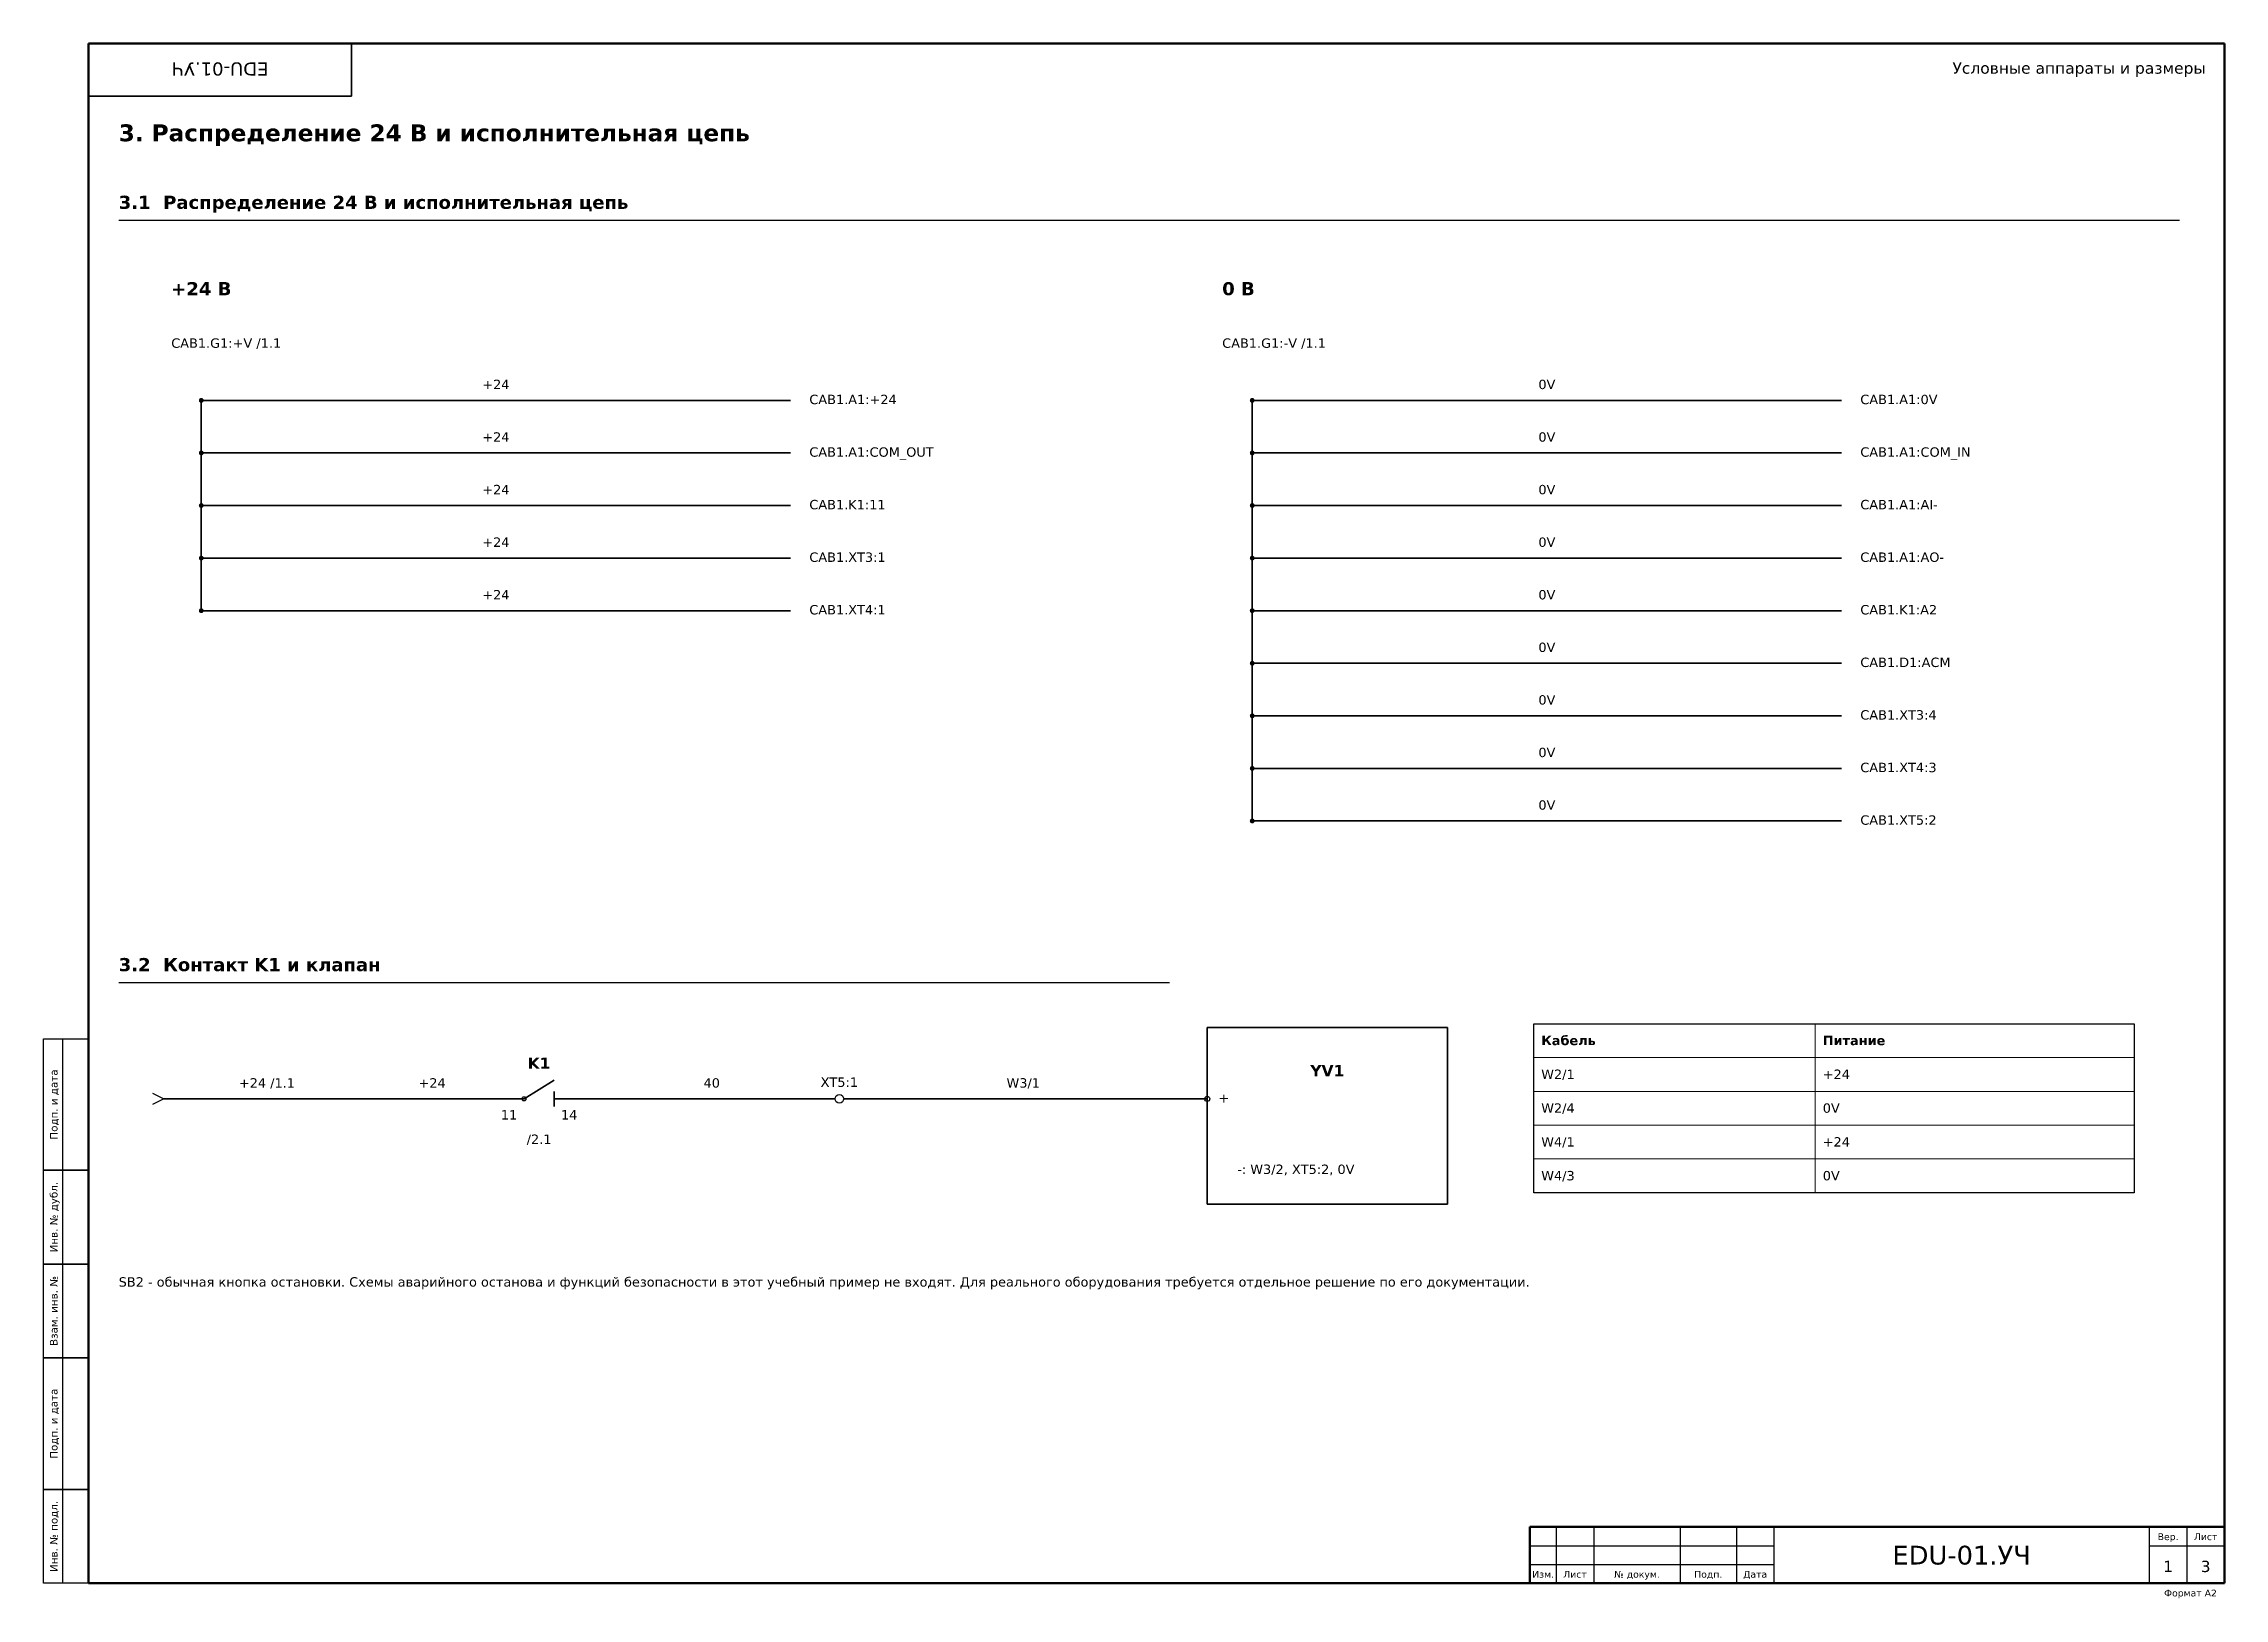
# Model space of a CAD drawing. Header units: millimetres. Extents: x 8 to 589, y 1 to 415.
import ezdxf
from ezdxf.enums import TextEntityAlignment as Align

# ---------------------------------------------------------------- set-up
doc = ezdxf.new("R2010")
doc.units = ezdxf.units.MM
for name, color, linetype in [('FRAME', 7, 'Continuous'), ('NOTES', 7, 'Continuous'), ('SYMBOL', 7, 'Continuous'), ('TEXT', 7, 'Continuous'), ('WIRE', 7, 'Continuous')]:
    doc.layers.add(name, color=color, linetype=linetype)
doc.styles.add('F', font='DejaVuSans.ttf')
doc.styles.add('FB', font='DejaVuSans-Bold.ttf')

msp = doc.modelspace()

# ---------------------------------------------------------------- hatches: boundary and pattern name
at = {"layer": 'WIRE'}
for points in [[(50.65, 320), (50.6, 320.25), (50.46, 320.46), (50.25, 320.6), (50, 320.65), (49.75, 320.6), (49.54, 320.46), (49.4, 320.25), (49.35, 320), (49.4, 319.75), (49.54, 319.54), (49.75, 319.4), (50, 319.35), (50.25, 319.4), (50.46, 319.54), (50.6, 319.75)], [(330.65, 320), (330.6, 320.25), (330.46, 320.46), (330.25, 320.6), (330, 320.65), (329.75, 320.6), (329.54, 320.46), (329.4, 320.25), (329.35, 320), (329.4, 319.75), (329.54, 319.54), (329.75, 319.4), (330, 319.35), (330.25, 319.4), (330.46, 319.54), (330.6, 319.75)], [(50.65, 306), (50.6, 306.25), (50.46, 306.46), (50.25, 306.6), (50, 306.65), (49.75, 306.6), (49.54, 306.46), (49.4, 306.25), (49.35, 306), (49.4, 305.75), (49.54, 305.54), (49.75, 305.4), (50, 305.35), (50.25, 305.4), (50.46, 305.54), (50.6, 305.75)], [(330.65, 306), (330.6, 306.25), (330.46, 306.46), (330.25, 306.6), (330, 306.65), (329.75, 306.6), (329.54, 306.46), (329.4, 306.25), (329.35, 306), (329.4, 305.75), (329.54, 305.54), (329.75, 305.4), (330, 305.35), (330.25, 305.4), (330.46, 305.54), (330.6, 305.75)], [(50.65, 292), (50.6, 292.25), (50.46, 292.46), (50.25, 292.6), (50, 292.65), (49.75, 292.6), (49.54, 292.46), (49.4, 292.25), (49.35, 292), (49.4, 291.75), (49.54, 291.54), (49.75, 291.4), (50, 291.35), (50.25, 291.4), (50.46, 291.54), (50.6, 291.75)], [(330.65, 292), (330.6, 292.25), (330.46, 292.46), (330.25, 292.6), (330, 292.65), (329.75, 292.6), (329.54, 292.46), (329.4, 292.25), (329.35, 292), (329.4, 291.75), (329.54, 291.54), (329.75, 291.4), (330, 291.35), (330.25, 291.4), (330.46, 291.54), (330.6, 291.75)], [(50.65, 278), (50.6, 278.25), (50.46, 278.46), (50.25, 278.6), (50, 278.65), (49.75, 278.6), (49.54, 278.46), (49.4, 278.25), (49.35, 278), (49.4, 277.75), (49.54, 277.54), (49.75, 277.4), (50, 277.35), (50.25, 277.4), (50.46, 277.54), (50.6, 277.75)], [(330.65, 278), (330.6, 278.25), (330.46, 278.46), (330.25, 278.6), (330, 278.65), (329.75, 278.6), (329.54, 278.46), (329.4, 278.25), (329.35, 278), (329.4, 277.75), (329.54, 277.54), (329.75, 277.4), (330, 277.35), (330.25, 277.4), (330.46, 277.54), (330.6, 277.75)], [(50.65, 264), (50.6, 264.25), (50.46, 264.46), (50.25, 264.6), (50, 264.65), (49.75, 264.6), (49.54, 264.46), (49.4, 264.25), (49.35, 264), (49.4, 263.75), (49.54, 263.54), (49.75, 263.4), (50, 263.35), (50.25, 263.4), (50.46, 263.54), (50.6, 263.75)], [(330.65, 264), (330.6, 264.25), (330.46, 264.46), (330.25, 264.6), (330, 264.65), (329.75, 264.6), (329.54, 264.46), (329.4, 264.25), (329.35, 264), (329.4, 263.75), (329.54, 263.54), (329.75, 263.4), (330, 263.35), (330.25, 263.4), (330.46, 263.54), (330.6, 263.75)], [(330.65, 250), (330.6, 250.25), (330.46, 250.46), (330.25, 250.6), (330, 250.65), (329.75, 250.6), (329.54, 250.46), (329.4, 250.25), (329.35, 250), (329.4, 249.75), (329.54, 249.54), (329.75, 249.4), (330, 249.35), (330.25, 249.4), (330.46, 249.54), (330.6, 249.75)], [(330.65, 236), (330.6, 236.25), (330.46, 236.46), (330.25, 236.6), (330, 236.65), (329.75, 236.6), (329.54, 236.46), (329.4, 236.25), (329.35, 236), (329.4, 235.75), (329.54, 235.54), (329.75, 235.4), (330, 235.35), (330.25, 235.4), (330.46, 235.54), (330.6, 235.75)], [(330.65, 222), (330.6, 222.25), (330.46, 222.46), (330.25, 222.6), (330, 222.65), (329.75, 222.6), (329.54, 222.46), (329.4, 222.25), (329.35, 222), (329.4, 221.75), (329.54, 221.54), (329.75, 221.4), (330, 221.35), (330.25, 221.4), (330.46, 221.54), (330.6, 221.75)], [(330.65, 208), (330.6, 208.25), (330.46, 208.46), (330.25, 208.6), (330, 208.65), (329.75, 208.6), (329.54, 208.46), (329.4, 208.25), (329.35, 208), (329.4, 207.75), (329.54, 207.54), (329.75, 207.4), (330, 207.35), (330.25, 207.4), (330.46, 207.54), (330.6, 207.75)]]:
    msp.add_hatch(color=7, dxfattribs=at).paths.add_polyline_path(points)

# ---------------------------------------------------------------- linework, layer by layer
at = {"layer": 'FRAME', "lineweight": 50}
for p, q in [((20, 415), (589, 415)), ((20, 5), (20, 415)), ((589, 415), (589, 5)), ((404, 20), (589, 20)), ((404, 5), (404, 20)), ((589, 20), (589, 5)), ((589, 5), (20, 5)), ((589, 5), (404, 5))]:
    msp.add_line(p, q, dxfattribs=at)
at = {"layer": 'FRAME', "lineweight": 35}
for p, q in [((20, 415), (90, 415)), ((20, 401), (20, 415)), ((90, 415), (90, 401)), ((90, 401), (20, 401))]:
    msp.add_line(p, q, dxfattribs=at)
at = {"layer": 'FRAME', "lineweight": 25}
for p, q in [((8, 150), (20, 150)), ((8, 115), (8, 150)), ((13, 150), (13, 115)), ((20, 150), (20, 115)), ((8, 115), (20, 115)), ((8, 90), (8, 115)), ((20, 115), (8, 115)), ((13, 115), (13, 90)), ((20, 115), (20, 90)), ((8, 90), (20, 90)), ((8, 65), (8, 90)), ((20, 90), (8, 90)), ((13, 90), (13, 65)), ((20, 90), (20, 65)), ((8, 65), (20, 65)), ((8, 30), (8, 65)), ((20, 65), (8, 65)), ((13, 65), (13, 30)), ((20, 65), (20, 30)), ((8, 30), (20, 30)), ((8, 5), (8, 30)), ((20, 30), (8, 30)), ((13, 30), (13, 5)), ((20, 30), (20, 5)), ((411, 20), (411, 5)), ((421, 20), (421, 5)), ((444, 20), (444, 5)), ((459, 20), (459, 5)), ((469, 20), (469, 5)), ((569, 20), (569, 5)), ((579, 20), (579, 5)), ((404, 15), (469, 15)), ((569, 15), (589, 15)), ((404, 10), (469, 10)), ((20, 5), (8, 5))]:
    msp.add_line(p, q, dxfattribs=at)
at = {"layer": 'NOTES', "lineweight": 25}
for p, q in [((28, 368), (577, 368)), ((28, 165), (308, 165))]:
    msp.add_line(p, q, dxfattribs=at)
at = {"layer": 'NOTES', "lineweight": 30}
for p, q in [((405, 154), (565, 154)), ((405, 109), (405, 154)), ((565, 154), (565, 109)), ((565, 109), (405, 109))]:
    msp.add_line(p, q, dxfattribs=at)
at = {"layer": 'NOTES', "lineweight": 20}
for p, q in [((480, 154), (480, 109)), ((405, 145), (565, 145)), ((405, 136), (565, 136)), ((405, 127), (565, 127)), ((405, 118), (565, 118))]:
    msp.add_line(p, q, dxfattribs=at)
at = {"layer": 'SYMBOL', "lineweight": 35}
for p, q in [((318, 153), (382, 153)), ((318, 106), (318, 153)), ((382, 153), (382, 106)), ((136, 134), (144, 139)), ((144, 136), (144, 132)), ((382, 106), (318, 106))]:
    msp.add_line(p, q, dxfattribs=at)
at = {"layer": 'SYMBOL', "lineweight": 30}
for p, q in [((37, 135.5), (40, 134)), ((40, 134), (37, 132.5))]:
    msp.add_line(p, q, dxfattribs=at)
for centre, radius in [((136, 134), 0.55), ((220, 134), 1.15), ((318, 134), 0.7)]:
    msp.add_circle(centre, radius, dxfattribs=at)
at = {"layer": 'WIRE', "lineweight": 35}
for p, q in [((50, 320), (50, 264)), ((50, 320), (207, 320)), ((330, 320), (330, 208)), ((330, 320), (487, 320)), ((50, 306), (207, 306)), ((330, 306), (487, 306)), ((50, 292), (207, 292)), ((330, 292), (487, 292)), ((50, 278), (207, 278)), ((330, 278), (487, 278)), ((50, 264), (207, 264)), ((330, 264), (487, 264)), ((330, 250), (487, 250)), ((330, 236), (487, 236)), ((330, 222), (487, 222)), ((330, 208), (487, 208)), ((40, 134), (95, 134)), ((95, 134), (128, 134)), ((128, 134), (136, 134)), ((144, 134), (152, 134)), ((152, 134), (218.85, 134)), ((221.15, 134), (318, 134))]:
    msp.add_line(p, q, dxfattribs=at)

# ---------------------------------------------------------------- texts
at = {"layer": 'FRAME', "style": 'F'}
for s, height, rotation, p in [('EDU-01.УЧ', 3.5, 180, (55, 410)), ('Подп. и дата', 2, 90, (11.7, 132.5)), ('Инв. № дубл.', 2, 90, (11.7, 102.5)), ('Взам. инв. №', 2, 90, (11.7, 77.5)), ('Подп. и дата', 2, 90, (11.7, 47.5)), ('Инв. № подл.', 2, 90, (11.7, 17.5))]:
    msp.add_text(s, height=height, rotation=rotation, dxfattribs=at).set_placement(p, align=Align.CENTER)
for s, height, p in [('Вер.', 1.8, (574, 16.5)), ('Лист', 1.8, (584, 16.5)), ('EDU-01.УЧ', 5, (519, 10)), ('Изм.', 1.8, (407.5, 6.5)), ('Лист', 1.8, (416, 6.5)), ('№ докум.', 1.8, (432.5, 6.5)), ('Подп.', 1.8, (451.5, 6.5)), ('Дата', 1.8, (464, 6.5)), ('1', 3, (574, 8)), ('3', 3, (584, 8))]:
    msp.add_text(s, height=height, dxfattribs=at).set_placement(p, align=Align.CENTER)
msp.add_text('Формат A2', height=1.8, dxfattribs=at).set_placement((587, 1.5), align=Align.RIGHT)
at = {"layer": 'TEXT', "style": 'F'}
msp.add_text('Условные аппараты и размеры', height=3, dxfattribs=at).set_placement((584, 407), align=Align.RIGHT)
at = {"layer": 'TEXT'}
for s, height, style, p in [('3. Распределение 24 В и исполнительная цепь', 4.5, 'FB', (28, 389)), ('3.1  Распределение 24 В и исполнительная цепь', 3.5, 'FB', (28, 371)), ('+24 В', 3.5, 'FB', (42, 348)), ('0 В', 3.5, 'FB', (322, 348)), ('CAB1.G1:+V /1.1', 2.5, 'F', (42, 334)), ('CAB1.G1:-V /1.1', 2.5, 'F', (322, 334)), ('CAB1.A1:+24', 2.5, 'F', (212, 319)), ('CAB1.A1:0V', 2.5, 'F', (492, 319)), ('CAB1.A1:COM_OUT', 2.5, 'F', (212, 305)), ('CAB1.A1:COM_IN', 2.5, 'F', (492, 305)), ('CAB1.K1:11', 2.5, 'F', (212, 291)), ('CAB1.A1:AI-', 2.5, 'F', (492, 291)), ('CAB1.XT3:1', 2.5, 'F', (212, 277)), ('CAB1.A1:AO-', 2.5, 'F', (492, 277)), ('CAB1.XT4:1', 2.5, 'F', (212, 263)), ('CAB1.K1:A2', 2.5, 'F', (492, 263)), ('CAB1.D1:ACM', 2.5, 'F', (492, 249)), ('CAB1.XT3:4', 2.5, 'F', (492, 235)), ('CAB1.XT4:3', 2.5, 'F', (492, 221)), ('CAB1.XT5:2', 2.5, 'F', (492, 207)), ('3.2  Контакт K1 и клапан', 3.5, 'FB', (28, 168)), ('Кабель', 2.5, 'FB', (407, 148.3)), ('Питание', 2.5, 'FB', (482, 148.3)), ('W2/1', 2.5, 'F', (407, 139.3)), ('+24', 2.5, 'F', (482, 139.3)), ('+', 2.5, 'F', (321, 133)), ('W2/4', 2.5, 'F', (407, 130.3)), ('0V', 2.5, 'F', (482, 130.3)), ('W4/1', 2.5, 'F', (407, 121.3)), ('+24', 2.5, 'F', (482, 121.3)), ('-: W3/2, XT5:2, 0V', 2.5, 'F', (326, 114)), ('W4/3', 2.5, 'F', (407, 112.3)), ('0V', 2.5, 'F', (482, 112.3)), ('SB2 - обычная кнопка остановки. Схемы аварийного останова и функций безопасности в этот учебный пример не входят. Для реального оборудования требуется отдельное решение по его документации.', 2.5, 'F', (28, 84))]:
    msp.add_text(s, height=height, dxfattribs=dict(at, style=style)).set_placement(p)
for s, height, style, p in [('+24', 2.5, 'F', (128.5, 323)), ('0V', 2.5, 'F', (408.5, 323)), ('+24', 2.5, 'F', (128.5, 309)), ('0V', 2.5, 'F', (408.5, 309)), ('+24', 2.5, 'F', (128.5, 295)), ('0V', 2.5, 'F', (408.5, 295)), ('+24', 2.5, 'F', (128.5, 281)), ('0V', 2.5, 'F', (408.5, 281)), ('+24', 2.5, 'F', (128.5, 267)), ('0V', 2.5, 'F', (408.5, 267)), ('0V', 2.5, 'F', (408.5, 253)), ('0V', 2.5, 'F', (408.5, 239)), ('0V', 2.5, 'F', (408.5, 225)), ('0V', 2.5, 'F', (408.5, 211)), ('+24 /1.1', 2.5, 'F', (67.5, 137)), ('+24', 2.5, 'F', (111.5, 137)), ('K1', 3, 'FB', (140, 142)), ('40', 2.5, 'F', (186, 137)), ('XT5:1', 2.5, 'F', (220, 137.2)), ('W3/1', 2.5, 'F', (269, 137)), ('YV1', 3, 'FB', (350, 140)), ('11', 2.5, 'F', (132, 128.5)), ('14', 2.5, 'F', (148, 128.5)), ('/2.1', 2.5, 'F', (140, 122))]:
    msp.add_text(s, height=height, dxfattribs=dict(at, style=style)).set_placement(p, align=Align.CENTER)

doc.saveas('drawing.dxf')
